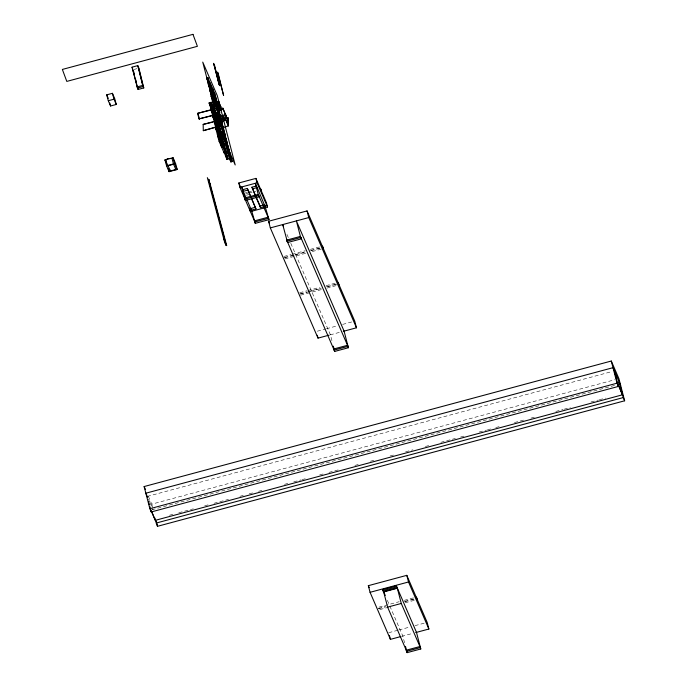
<?xml version="1.0" encoding="UTF-8"?>
<svg xmlns="http://www.w3.org/2000/svg" width="687" height="687" viewBox="0 0 687 687"><rect width="100%" height="100%" fill="white"/><g stroke="black" fill="none" stroke-linecap="round" stroke-linejoin="round"><path stroke-width="0.52" stroke-dasharray="3.44 2.58" d="M134.128 69.43L136.979 68.657M245.482 192.764L247.492 192.223M248.496 191.956L251.511 191.141M245.766 193.871L247.784 193.33M248.788 193.064L255.822 191.175M246.35 195.22L250.369 194.138M284.023 256.44L291.099 254.533M292.112 254.267L305.268 250.729M310.326 249.372L319.438 246.925M284.306 257.548L305.56 251.837M310.618 250.48L320.735 247.758M284.598 257.78L293.71 255.332M294.723 255.066L305.852 252.069M310.91 250.712L322.04 247.724M284.89 258.887L306.136 253.185M312.207 251.554L321.318 249.106M299.721 292.731L306.806 290.824M307.819 290.558L319.962 287.295M326.033 285.663L336.158 282.941M300.013 293.838L307.098 291.941M308.111 291.666L321.258 288.128M326.325 286.771L335.428 284.324M300.305 294.079L309.416 291.632M310.43 291.357L321.559 288.368M327.63 286.737L336.733 284.289M300.597 295.187L321.842 289.476M326.9 288.111L337.025 285.397M317.308 331.203L325.406 329.03M326.419 328.755L337.549 325.767M342.607 324.41L351.718 321.963M330.164 334.861L340.28 332.147M147.25 496.426L612.332 371.461M148.366 496.332L151.75 504.155L614.762 379.748M151.879 509.763L616.96 384.797M169.491 515.241L173.639 514.125M178.818 512.734L193.313 508.835M204.709 505.778L208.857 504.662M214.035 503.27L228.531 499.372M239.926 496.315L244.074 495.198M249.252 493.807L253.391 492.691M258.57 491.299L263.748 489.908M284.47 484.344L288.609 483.236M293.787 481.845L301.043 479.895M302.074 479.612L305.183 478.779M319.687 474.88L323.826 473.772M329.004 472.381L340.4 469.315M354.904 465.417L359.043 464.309M370.439 461.243L375.617 459.852M390.122 455.953L394.261 454.846M405.656 451.78L412.904 449.83M425.339 446.49L429.478 445.382M440.874 442.316L451.23 439.534M452.269 439.259L455.378 438.426M460.556 437.035L464.695 435.919M479.2 432.02L486.448 430.071M487.487 429.796L490.595 428.963M495.774 427.572L499.913 426.455M514.417 422.557L525.813 419.499M530.991 418.108L535.13 416.992M555.852 411.427L563.1 409.478M564.139 409.203L570.347 407.528M591.069 401.964L598.317 400.014M599.356 399.74L605.565 398.065M378.958 607.136L399.199 601.7M404.257 600.344L414.373 597.621M378.236 608.519L385.313 606.612M404.54 601.451L413.651 599.004M378.528 608.751L385.613 606.853M404.841 601.683L413.943 599.236M379.825 609.592L386.91 607.686M405.124 602.791L415.249 600.069M388.705 632.71L397.807 630.262M398.821 629.988L409.95 626.999M415.008 625.642L425.133 622.92M401.552 636.368L412.681 633.38M286.968 234.413L288.669 238.355M290.799 243.275L330.413 334.792L332.551 343.071M387.356 600.309L389.443 605.135M389.864 606.106L402.814 636.025L404.686 643.264M148.392 499.071L149.663 502.008M150.084 502.987L153.046 509.831M151.75 504.155L153.227 509.857"/><path stroke-width="1.03" d="M209.252 86.115L206.684 77.94L207.843 77.545L214.018 94.033L212.85 94.428L211.416 88.889M208.109 83.479L210.128 82.809M211.648 94.179L208.316 84.243L209.483 83.857L215.649 100.345L214.49 100.74M210.394 88.743L211.562 88.357L209.277 83.084L207.843 77.545M210.574 89.155L212.584 88.494L214.018 94.033M209.75 89.791L212.721 88.803L214.997 94.067L216.431 99.606L215.263 100.001M210.772 89.928L211.94 89.533L214.215 94.806L215.649 100.345M213.434 95.605L211.424 96.266L209.99 90.727L211.158 90.341L215.048 101.556L219.737 112.402L218.578 112.797L216.293 107.524L218.311 106.863L219.737 112.402M212.025 95.055L214.997 94.067M214.215 94.806L212.206 95.467L211.252 91.775M211.115 96.06L212.283 95.673L214.567 100.937L212.549 101.607L211.115 96.06L212.635 99.572M213.185 95.502L214.353 95.115L216.628 100.379L218.062 105.918L216.894 106.313L215.469 100.774M212.446 96.412L213.614 96.017L215.898 101.29L217.324 106.829L216.165 107.215L215.4 105.463M214.619 101.041L216.628 100.379M213.7 101.539L214.868 101.144L212.592 95.879L211.158 90.341M213.88 101.951L215.898 101.29M214.859 101.985L216.027 101.59L218.311 106.863M219.746 109.181L217.556 101.882L218.724 101.496L221.48 108.606M212.549 101.607L214.833 106.871L215.993 106.485L213.288 96.12M218.268 109.035L220.312 115.974L217.564 107.404L216.396 107.799L217.831 113.338L218.44 114.738L219.608 114.343L218.998 112.951L217.831 113.338M218.99 107.421L220.999 106.76M218.114 114.497L219.282 114.111L222.073 122.784L220.905 123.171L218.114 114.497L218.724 115.897M219.703 114.574L218.535 114.961L217.006 109.199M219.471 117.632L220.639 117.245L222.073 122.784M219.548 120.036L220.716 119.65L221.317 121.049M220.888 120.319L222.923 127.258L221.764 127.653L221.154 126.253L219.72 120.714L220.888 120.319L223.679 128.993L221.635 122.054L220.475 122.449M220.862 120.474L225.534 118.911L228.067 124.759L228.367 125.919L222.76 127.808M221.162 121.642L225.834 120.07L228.367 125.919M221.489 121.719L220.329 122.114L221.901 127.988L223.069 127.602M221.154 126.253L222.322 125.867M223.421 134.077L221.386 127.138L222.545 126.743L225.336 135.416L224.168 135.811M221.386 127.138L221.987 128.538L223.155 128.143M222.133 128.873L223.301 128.478L225.336 135.416M222.743 130.272L223.902 129.877M222.811 132.677L223.979 132.282L224.589 133.682M223.782 135.236L225.07 140.44L223.026 133.501L224.194 133.115L226.375 140.388L225.216 140.775L225.817 142.175L224.864 138.482M224.46 139.04L225.628 138.654L224.194 133.115M224.64 139.719L225.8 139.324L227.844 146.262L226.676 146.657L226.066 145.258L224.64 139.719L226.822 146.992L227.99 146.606L228.591 147.997L225.628 138.654M225.242 141.118L226.409 140.723L227.99 146.606M225.388 141.453L226.555 141.058M226.066 145.258L227.234 144.871M227.466 145.747L229.501 152.686L228.333 153.081L227.732 151.681L226.298 146.142L227.466 145.747L230.248 154.42L229.089 154.815M230.248 154.42L228.823 148.881L227.655 149.277L228.367 152.042M227.732 151.681L228.9 151.286M228.127 153.278L229.295 152.892L229.905 154.292L231.33 159.831L230.171 160.217L228.127 153.278L230.926 161.969L232.086 161.574L230.051 154.635L232.086 161.574M229.647 153.021L228.479 153.416L226.298 146.142M228.737 154.678L229.905 154.292M229.561 158.826L230.729 158.431L231.33 159.831M230.317 160.569L231.485 160.174M132.084 67.163L137.786 65.626L138.877 68.15L143.772 87.945L138.078 89.473L132.084 67.163L137.477 88.091M106.725 94.858L112.419 93.32L114.703 98.593L116.275 104.467L110.581 105.996L108.297 100.731L106.725 94.858L108.245 98.361M136.988 86.957L142.681 85.428L143.772 87.945M137.469 88.065L143.171 86.562L138.267 66.733M108.297 100.731L113.999 99.194L116.275 104.467M209.097 102.895L211.278 102.251L213.812 108.099L215.409 114.033L213.219 114.677L211.63 108.744L209.097 102.895L211.957 112.007M210.686 108.829L212.876 108.185L215.409 114.033M211.63 108.744L213.812 108.099M214.421 114.609L211.888 108.761L210.694 109.078L213.133 116.962M212.687 108.589L213.889 108.271L216.414 114.119L218.011 120.053L216.817 120.38M211.759 109.053L212.953 108.735L219.685 126.537L216.474 127.49L212.335 115.416L214.447 120.294M212.644 115.545L199.024 118.894L197.598 113.346L210.789 109.808M213.837 108.984L220.347 107.55M197.598 113.346L211.21 110.006M219.059 109.181L222.854 108.168L225.465 114.669L222.854 108.168M218.44 110.676L223.189 109.396M219.746 121.006L220.81 124.965L218.277 119.109L216.68 113.175L217.882 112.857L220.312 120.74M212.292 115.012L213.485 114.695L216.019 120.543L214.816 120.869L213.228 114.935L214.55 114.669L217.083 120.517L215.89 120.835L214.619 117.915M218.011 120.053L215.478 114.205L214.284 114.523L212.618 108.426M215.22 114.446L216.414 114.119M199.024 118.894L213.528 115.098L216.061 120.946L217.659 126.88L216.457 127.198L214.868 121.264L216.147 120.852L218.681 126.7L217.487 127.026M214.292 114.901L215.486 114.583M213.356 115.244L214.559 114.918L217.092 120.766L218.681 126.7M214.37 115.073L217.719 114.188M216.534 116.816L218.509 116.283M219.771 116.197L225.628 114.566L226.504 117.056L220.802 118.585L220.201 117.185L225.894 115.656L226.504 117.056M218.277 119.109L219.471 118.791M213.923 121.35L215.125 121.032L217.659 126.88M215.692 127.344L203.3 130.676L203.163 124.416L214.524 121.359M217.624 120.526L227.955 117.752L228.093 124.012L227.955 117.752M221.927 139.255L215.134 121.316L213.94 121.633L216.8 130.496M215.89 121.092L217.152 120.689M219.685 126.537L218.097 120.603L215.967 121.264L217.298 126.21M212.584 122.2L203.163 124.416M214.997 121.573L216.199 121.255L218.724 127.104L222.004 139.427L224.537 145.275L223.335 145.601L222.073 142.673M220.845 119.976L228.075 118.035M215.572 127.061L203.3 130.676M219.703 125.953L221.772 125.395M219.831 126.236L221.892 125.678M215.538 127.567L216.731 127.25L219.265 133.098L218.071 133.424L216.74 128.478M216.594 127.507L217.788 127.189L220.321 133.038L219.127 133.364L217.53 127.43L218.724 127.104M218.767 128.1L220.089 133.046L221.291 132.728L219.694 126.786L218.5 127.112L217.229 123.935M216.611 127.799L218.801 127.275L221.334 133.123L222.923 139.057L220.733 139.581L219.136 133.647L221.334 133.123M216.937 128.186L218.535 134.12L221.068 139.976L219.866 140.294L217.332 134.446L215.744 128.512L216.937 128.186L223.679 145.936L222.485 146.262L220.888 140.328L222.09 140.002L223.679 145.936M218.2 133.733L220.398 133.209L222.923 139.057M219.213 133.819L220.407 133.493L222.94 139.341L224.537 145.275M217.332 134.446L218.535 134.12M219.471 134.042L218.277 134.36L219.866 140.294M218.363 134.48L219.557 134.154L222.09 140.002M218.672 134.987L220.269 140.921L222.803 146.769L221.6 147.095L219.067 141.239L217.478 135.305L218.672 134.987L225.516 153.055L224.323 153.381L221.789 147.533L220.201 141.599L221.394 141.273L228.127 159.075L226.925 159.401L223.79 151.406M220.81 139.753L222.004 139.427M222.94 139.341L221.746 139.667L223.335 145.601M219.952 140.414L221.145 140.088M220.974 140.492L222.167 140.165L224.701 146.013L226.298 151.947L225.104 152.274M219.067 141.239L220.269 140.921M220.012 141.161L221.205 140.835M164.966 159.873L173.055 157.701L175.589 163.549L177.186 169.483L169.096 171.664L166.563 165.807L164.966 159.873L166.658 163.772M171.037 158.568C160.844 157.692 169.655 166.546 170.29 171.338M222.571 146.425L223.764 146.099L226.298 151.947M224.701 146.013L223.507 146.34L224.838 151.286M221.789 147.533L222.992 147.207M222.725 147.447L223.928 147.121M222.803 147.619L223.996 147.293L226.53 153.141L228.127 159.075M166.563 165.807L174.653 163.635L177.186 169.483M175.589 163.549L174.266 163.583M167.886 165.782L173.579 164.245M224.4 153.553L225.594 153.227M225.336 153.467L226.53 153.141M255.006 222.236L239.961 187.422L238.818 182.991L255.907 178.397L266.376 202.588L267.518 207.027L250.429 211.613L249.51 208.067M239.961 187.422L257.05 182.828L267.518 207.027M258.793 195.709L259.076 196.817L245.405 200.492L241.669 186.958L242.837 189.646L247.389 188.427L255.968 208.908L251.408 210.128L246.925 199.78M255.229 195.452L251.949 187.199L256.509 185.979L265.079 206.461L260.519 207.68L256.045 197.332M242.837 189.646L243.267 191.312L247.818 190.084L250.669 196.671M252.378 188.865L256.938 187.637M244.538 198.045L258.209 194.369L268.677 218.56M244.821 199.153L258.492 195.477L259.076 196.817M251.408 210.128L250.978 208.47L255.538 207.242M251.949 187.199L260.09 206.023L264.65 204.795L268.969 219.668L255.289 223.344L254.422 220.896L268.093 217.221L268.969 219.668M254.714 222.004L268.385 218.329M329.15 335.136L318.021 338.124L270.317 227.904L268.6 221.257L307.055 210.918L354.75 321.147L356.476 327.793L343.32 331.332M270.317 227.904L308.772 217.573L356.476 327.793M287.011 241.197L300.683 237.522L301.267 238.861L287.587 242.537L282.709 224.572L283.559 226.538M334.122 350.069L347.802 346.403L348.378 347.742L334.706 351.418L333.839 348.962L347.51 345.295L347.802 346.403M614.401 370.903L618.412 386.42L151.26 511.944L149.869 508.715L144.133 486.551L611.284 361.036L618.901 378.64L624.638 400.796L157.486 526.319L154.755 517.921M617.158 382.616L619.227 382.058L623.238 397.575L624.638 400.796M149.869 508.715L617.02 383.191L618.412 386.42M151.252 510.973L155.296 520.334L622.448 394.81L617.69 383.32L622.448 394.81M156.086 523.09L623.238 397.575M400.538 636.643L390.422 639.357L370.061 592.314L368.344 585.668L406.798 575.337L427.159 622.379L428.877 629.026L415.721 632.564M370.061 592.314L408.516 581.983L428.877 629.026M382.685 589.515L396.356 585.839L396.94 587.179L397.223 588.287L383.552 591.962L382.685 589.515L383.552 591.962M382.968 590.622L396.639 586.947L397.223 588.287M406.824 651.542L387.605 607.136L383.595 591.619L397.266 587.943L416.485 632.358L420.779 648.975L407.108 652.65L406.532 651.302L406.24 650.194L419.912 646.527L420.779 648.975M387.605 607.136L401.277 603.461L420.496 647.867M406.532 651.302L420.204 647.635M620.627 385.287L613.01 367.682L145.859 493.206L147.55 497.113M348.094 346.634L300.391 236.414L286.719 240.089L334.706 351.418M256.509 185.979L255.341 183.292L258.492 195.477M212.584 88.494L210.308 83.221L209.14 83.616L210.334 88.237M220.913 108.786L218.724 101.496M217.556 101.882L218.698 104.518M216.431 99.606L214.146 94.342L212.721 88.803M206.684 77.94L207.817 80.568M268.6 221.257L269.45 223.223M215.675 100.13L216.276 101.53M213.193 94.66L210.918 89.396L209.483 83.857M218.062 105.918L215.787 100.654L214.241 94.591M208.316 84.243L209.071 86.004M209.99 90.727L211.132 93.363M215.993 106.485L213.717 101.212L212.283 95.673M216.173 106.914L216.774 108.314L216.302 106.468M216.877 108.546L217.478 109.946M220.029 115.845L220.639 117.245M216.68 113.175L217.521 115.124M219.72 120.714L221.077 123.909M224.95 134.85L226.985 141.788M215.563 114.755L218.097 120.603M251.485 198.552L255.968 208.908M223.026 133.501L223.636 134.901M214.413 114.36L211.888 108.503L210.291 102.569L212.824 108.426L216.147 120.852M219.694 126.786L217.161 120.938L218.758 126.872L235.194 164.957L217.29 95.699L202.742 62.096L220.656 131.354M228.213 147.482L228.823 148.881M217.805 127.473L220.338 133.321M250.978 208.47L255.289 223.344M243.267 191.312L246.109 197.899M215.744 128.512L216.585 130.461M238.818 182.991L240.905 187.826M217.478 135.305L218.741 138.233M223.764 238.836L226.719 245.654L210.291 184.494L207.345 177.667L224.417 241.335L226.212 245.499L225.568 242.992M383.595 591.619L385.27 595.483M368.344 585.668L369.194 587.625M171.99 158.311L173.459 163.961L175.984 169.809M144.133 486.551L145.404 489.488M151.75 511.652L155.296 520.334M217.161 109.697L217.487 110.933M213.889 108.271L215.478 114.205M222.167 140.165L223.764 146.099M215.486 115.433L216.551 119.383M216.894 120.921L218.492 126.855M220.132 133.45L221.729 139.384M225.602 154.455L226.925 159.401M211.278 102.251L212.876 108.185M216.199 121.255L217.788 127.189M214.559 115.897L215.958 121.006M217.607 127.593L219.196 133.527M211.888 108.761L213.485 114.695M213.528 115.098L215.125 121.032M210.085 102.569L210.883 105.54M215.134 121.316L216.731 127.25M220.544 143.136L221.6 147.095M209.14 181.832L225.637 243.146M173.055 157.701L174.653 163.635M175.529 168.281L175.863 169.517L170.161 171.046L169.835 169.818M168.298 168.693L169.096 171.664M112.419 93.32L113.999 99.194M109.791 103.059L110.581 105.996M611.284 361.036L617.02 383.191M339.043 284.847L338.176 282.4L338.468 283.508M417.267 599.528L416.399 597.08L416.683 598.188M323.345 248.557L322.469 246.109L322.761 247.217M348.378 347.742L344.084 331.125L296.38 220.896L300.683 237.522M406.798 575.337L408.516 581.983M307.055 210.918L308.772 217.573M397.266 587.943L401.277 603.461M396.356 585.839L396.639 586.947M333.35 346.171L334.157 349.279M300.975 237.754L301.267 238.861M405.485 646.373L407.108 652.65M317.282 335.273L318.021 338.124M389.435 635.561L390.422 639.357M287.303 241.429L287.587 242.537M261.429 191.166L260.562 188.71L260.845 189.818M264.65 204.795L265.079 206.461M255.907 178.397L257.05 182.828M260.09 206.023L260.519 207.68M247.389 188.427L247.818 190.084M225.534 118.911L225.834 120.07M245.113 199.385L245.405 200.492M215.606 97.734L217.032 103.273L214.851 95.991M217.212 104.012L218.646 109.551M216.508 102.389L218.045 108.151M215.907 100.989L217.461 107.138M217.564 107.404L218.286 110.178M219.282 114.111L220.716 119.65M222.545 126.743L223.979 132.282M229.295 152.892L230.729 158.431M217.384 108.177L218.578 112.797M217.951 111.749L218.904 115.442M225.989 142.853L227.191 147.473M230.205 159.195L230.926 161.969M218.955 116.824L220.226 121.96M221.987 128.538L223.567 134.412M209.2 84.132L210.153 87.824M211.313 92.29L211.785 94.136M212.274 96L212.747 97.846M213.399 101.332L214.833 106.871M198.019 113.553L199.445 119.091M210.291 184.494L208.565 179.487L209.209 181.986M209.174 180.887L208.719 179.333L209.037 180.587M225.379 243.567L225.705 244.821L225.25 243.267M156.147 521.15L157.486 526.319M148.59 501.596L149.388 504.705M149.929 506.774L151.26 511.944M214.043 64.449L218.955 84.269M225.628 114.566L225.894 115.656M220.536 117.494L220.802 118.585M137.786 65.626L142.681 85.428M133.433 70.727L134.214 73.853M135.502 79.057L136.275 82.182M137.563 87.395L138.078 89.473M192.961 34.35L62.362 69.439L66.794 81.409L197.401 46.321L192.961 34.35M218.165 73.492L217.556 72.092L223.601 95.467L218.165 73.492M214.662 65.858L213.571 63.333L219.557 85.652L214.662 65.858"/></g></svg>
